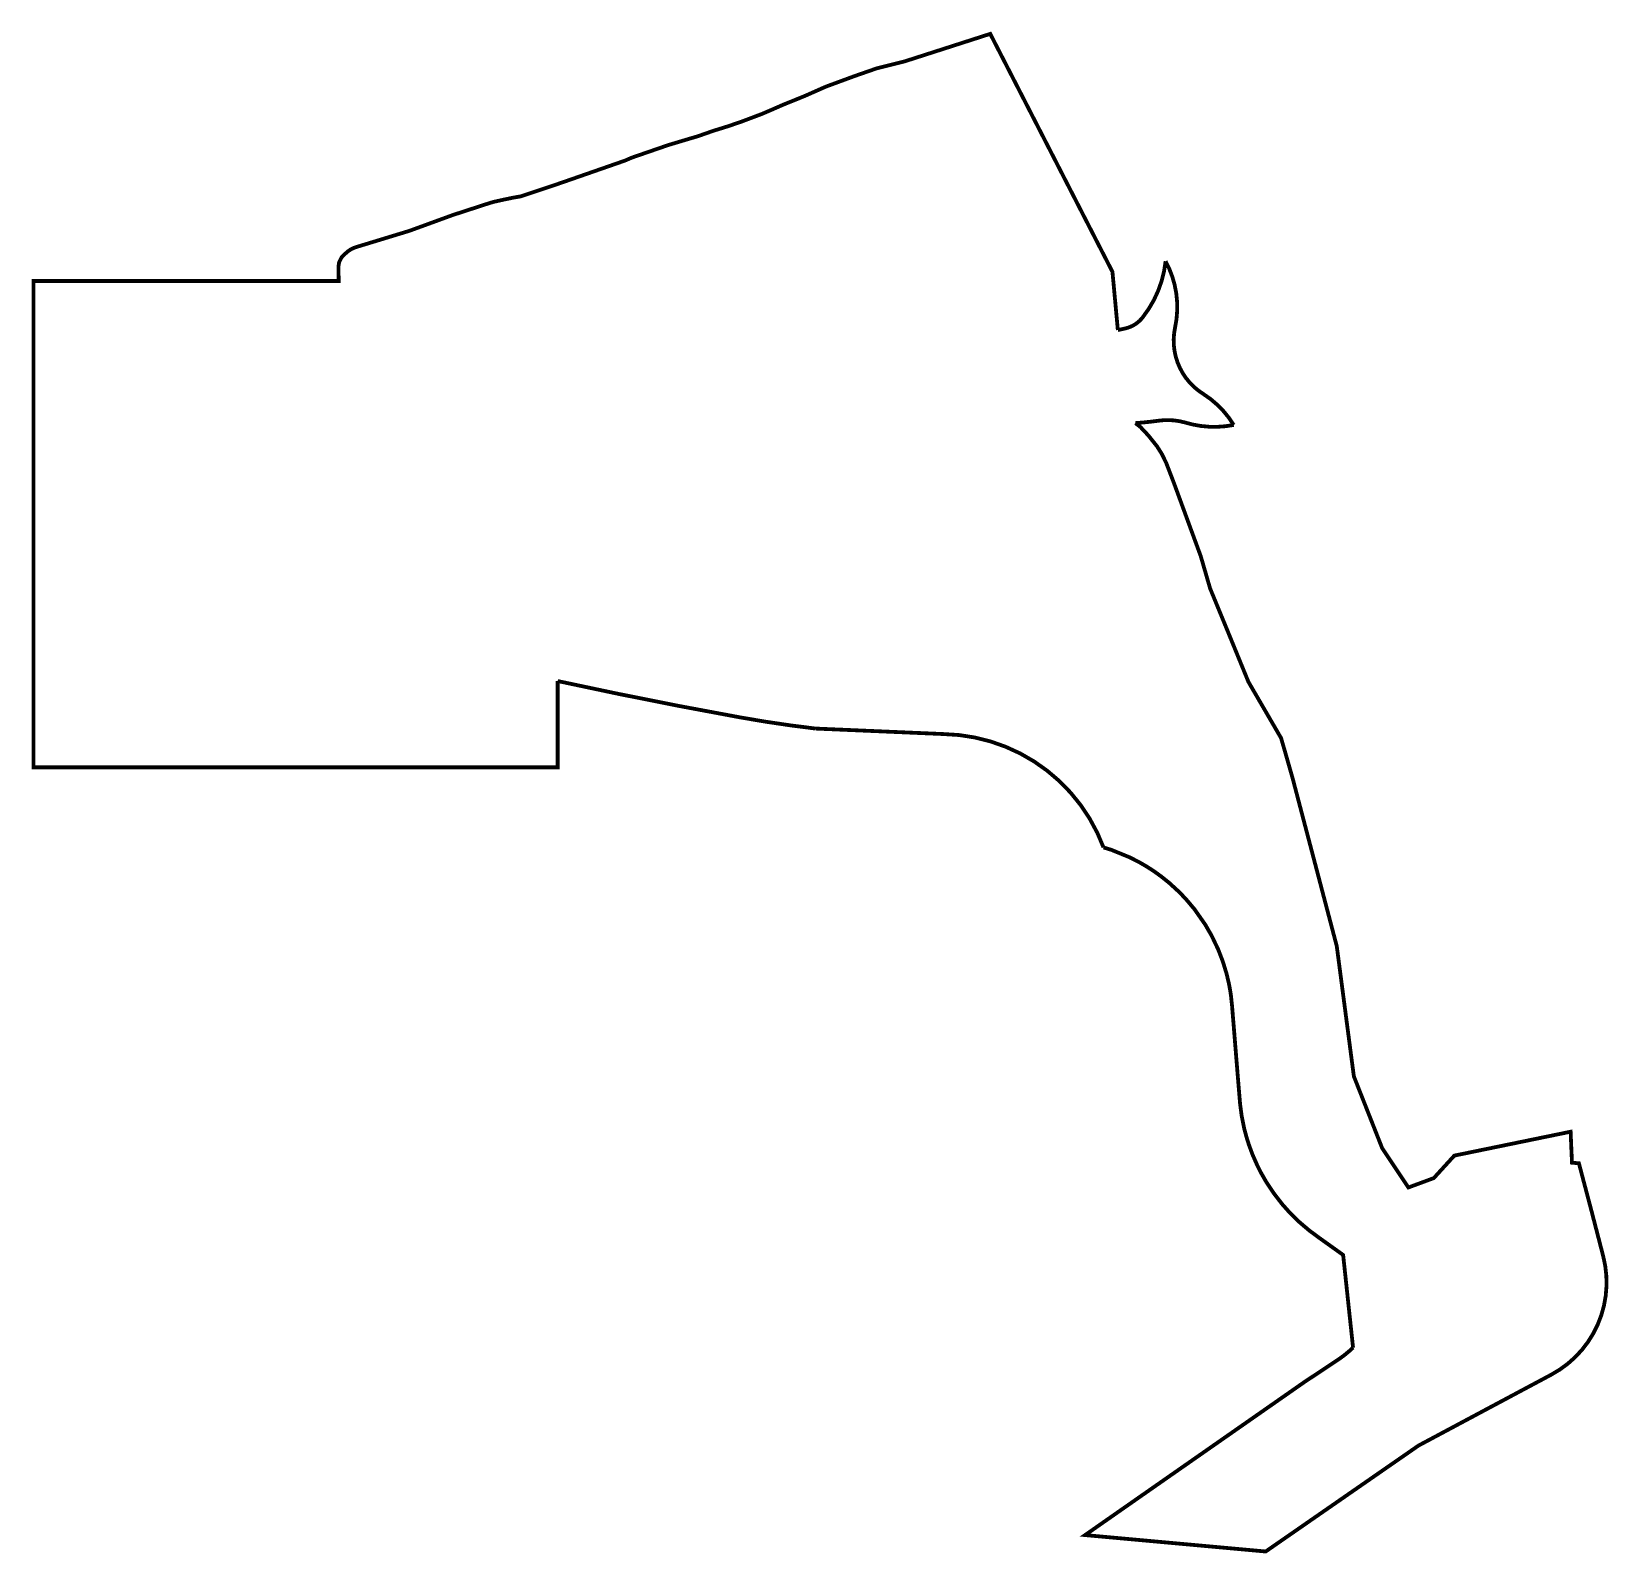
# Model space of a CAD drawing. Extents: x 232358 to 232773, y 759277 to 759677.
import ezdxf

# ---------------------------------------------------------------- set-up
doc = ezdxf.new("R2010")
doc.units = 0
doc.header["$MEASUREMENT"] = 0
doc.layers.add('border', color=152, linetype='Continuous')

msp = doc.modelspace()

# ---------------------------------------------------------------- linework, layer by layer
at = {"layer": 'border', "const_width": 1}
msp.add_lwpolyline([(232564.11, 759494), (232597.68, 759492.56, -0.308728), (232639.91, 759462.71), (232641.96, 759462.08), (232646.75, 759460.13), (232649.38, 759458.79), (232651.48, 759457.56), (232653.28, 759456.38), (232655.09, 759455.08), (232657.16, 759453.42), (232659.86, 759450.95), (232661.69, 759449.02), (232663.82, 759446.49), (232666.65, 759442.46), (232668.38, 759439.46), (232670.12, 759435.81), (232671.32, 759432.69), (232672.29, 759429.5), (232672.89, 759426.99), (232673.19, 759425.42), (232673.45, 759423.76), (232673.74, 759421.07), (232674.41, 759412.89), (232674.77, 759408.41), (232675.14, 759403.89), (232675.4, 759400.71), (232675.68, 759397.36), (232675.87, 759395.11), (232676.26, 759392.17), (232676.95, 759388.7), (232677.54, 759386.5), (232678.15, 759384.55), (232679.11, 759381.92), (232680.4, 759379), (232681.3, 759377.21), (232682.72, 759374.71), (232684.68, 759371.75), (232686.95, 759368.82), (232688.78, 759366.76), (232691.46, 759364.11), (232694.1, 759361.87), (232696.66, 759359.98), (232699.62, 759357.86), (232702.09, 759356.1), (232702.99, 759355.45), (232705.6, 759331.05, -0.034082), (232702.05, 759328.14), (232692.74, 759321.97), (232648.9, 759291.39), (232635.05, 759281.72), (232682.6, 759277.4), (232722.85, 759305.29), (232736.85, 759312.77), (232757.79, 759323.95, 0.346238), (232771.46, 759355.09), (232768.32, 759367.21), (232765.05, 759379.58), (232763.23, 759379.74), (232762.87, 759387.89), (232732.26, 759381.6), (232726.85, 759375.68), (232720.16, 759373.21), (232713.25, 759383.59), (232705.81, 759402.47), (232701.31, 759436.73), (232689.64, 759481.1), (232686.66, 759491.49), (232678.06, 759506.28), (232672.24, 759520.5), (232667.97, 759530.87), (232665.51, 759539.35), (232658.51, 759558.45), (232656.42, 759563.89), (232655.3, 759566.21), (232653.95, 759568.35), (232651.63, 759571.23), (232649.65, 759573.34), (232648.3, 759574.4, 0.017447), (232654.41, 759575.03, -0.101932), (232661.26, 759574.59, 0.124734), (232674.19, 759573.91, 0.114131), (232666.21, 759582.05, -0.317684), (232658.75, 759599.58, 0.179523), (232656.25, 759617, -0.14038), (232650.3, 759602.34, -0.177108), (232645.7, 759599.33, -0.007178), (232643.68, 759598.89), (232642.26, 759614.22), (232610.09, 759676.85), (232587.48, 759669.58), (232580.24, 759667.78), (232574.4, 759665.75), (232566.8, 759662.95), (232562.92, 759661.23), (232561.19, 759660.47), (232557.52, 759658.98), (232555.61, 759658.21), (232551.9, 759656.59), (232550.08, 759655.81), (232544.65, 759653.76), (232540.97, 759652.5), (232537.16, 759651.32), (232533.19, 759649.93), (232525.36, 759647.59), (232516.57, 759644.56), (232515.79, 759644.29), (232513.98, 759643.51), (232513.93, 759643.49), (232497.82, 759637.88), (232495.13, 759636.96), (232486.45, 759634.07), (232484.7, 759633.77), (232482.4, 759633.3), (232479.54, 759632.67), (232478.61, 759632.42), (232476.24, 759631.65), (232468.59, 759629.16), (232457.18, 759625), (232444.19, 759621.04), (232442.82, 759620.61), (232442.53, 759620.5), (232441.73, 759620.11), (232441.5, 759619.96), (232441.08, 759619.67), (232440.21, 759618.92), (232440.07, 759618.79), (232439.32, 759618), (232438.67, 759616.7), (232438.6, 759616.2), (232438.5, 759615.62), (232438.57, 759611.79), (232358.21, 759611.79), (232358.21, 759483.79), (232496.21, 759483.79), (232496.21, 759505.98), (232496.21, 759506.51, 0.00893), (232544.17, 759496.96, 0.015747)], format="xyb", close=True, dxfattribs=at)

doc.saveas('drawing.dxf')
